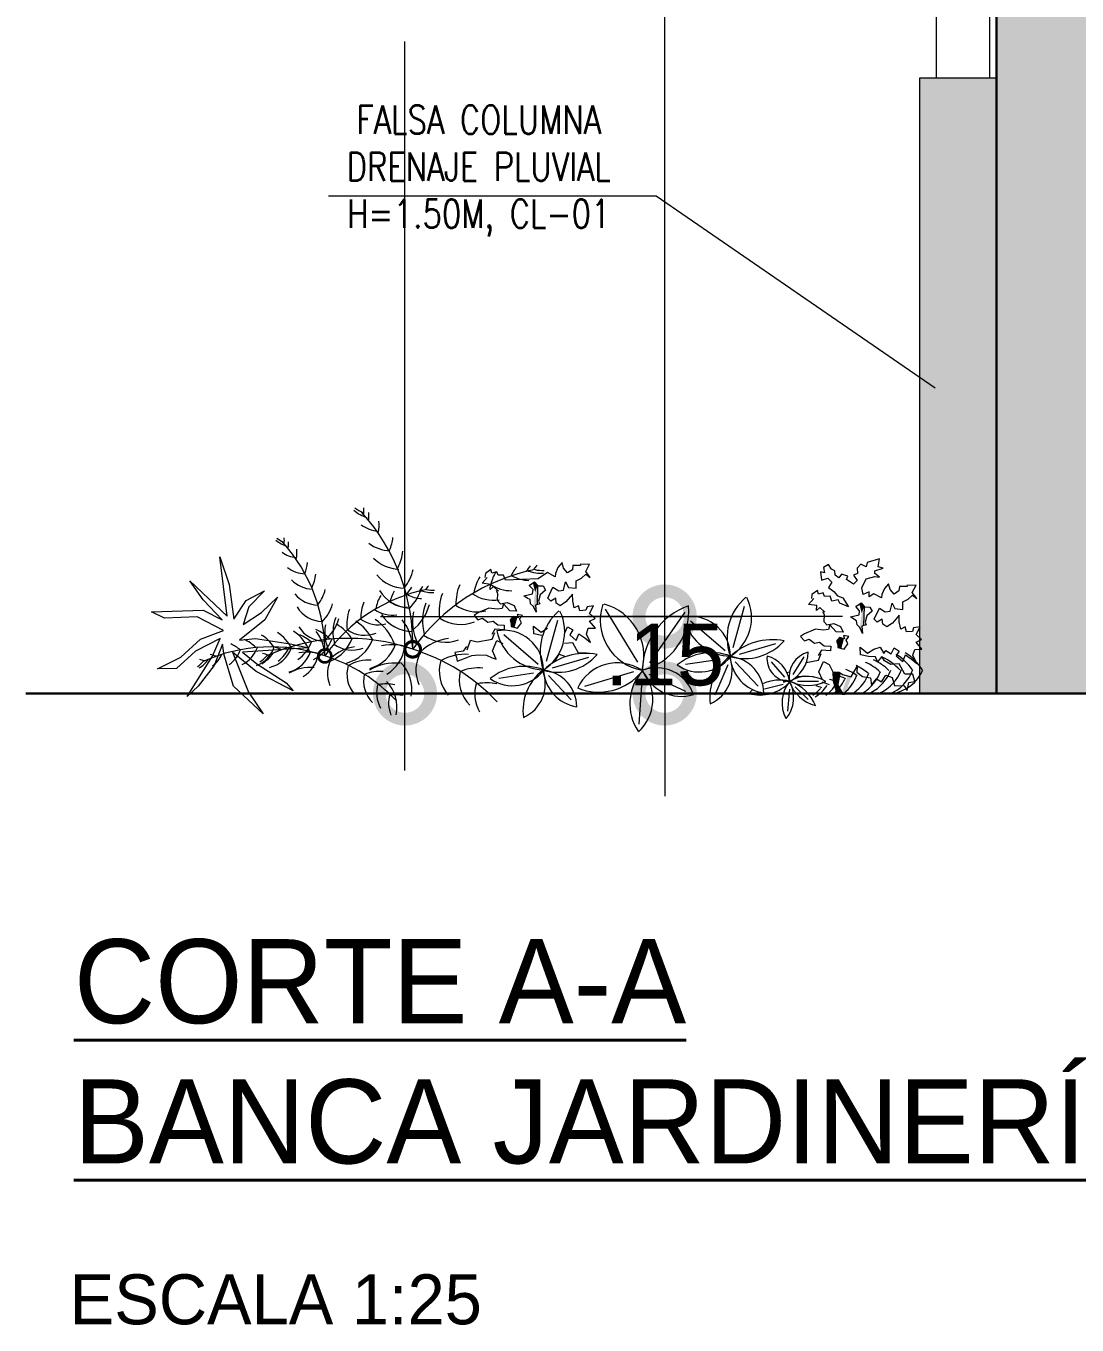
# Model space of a CAD drawing. Header units: millimetres. Extents: x 8.3 to 26.8, y 5.8 to 17.5.
# Drawn here: x 8.288 to 10.336, y 5.778 to 8.309 of the extents above; entities that cross this region are included whole.
import ezdxf

# ---------------------------------------------------------------- set-up
doc = ezdxf.new("R2010")
doc.units = ezdxf.units.MM
doc.layers.get('Defpoints').update_dxf_attribs({"color": 6, "lineweight": 5})
for name, color, linetype, lineweight in [('.', 7, 'Continuous', 0), ('0_TEXTOS 1', 7, 'Continuous', 40), ('0_TEXTOS 3', 144, 'Continuous', 20), ('Arborizacion', 76, 'Continuous', 0), ('LEST 01', 253, 'Continuous', 9), ('LROTULOS', 7, 'Continuous', 5)]:
    doc.layers.add(name, color=color, linetype=linetype, lineweight=lineweight)
doc.styles.add('Agency FB', font='', dxfattribs={"height": 0.13})
doc.styles.add('STYLE5', font='romans.shx', dxfattribs={"width": 0.8})
doc.styles.add('TJ Eléctricas', font='swisse.ttf')
doc.styles.get('Agency FB').set_extended_font_data('Agency FB')
doc.dimstyles.new('STYLE MIGUEL', dxfattribs={"dimtxt": 0.12, "dimasz": 0.2, "dimexe": 0.15, "dimexo": 0.15, "dimgap": 0.09, "dimtad": 1, "dimtih": 1, "dimtoh": 1, "dimzin": 4, "dimdsep": 46, "dimtxsty": 'TJ Eléctricas', "dimblk": 'DOTSMALL', "dimcen": 0.09, "dimdle": 0.15, "dimclrd": 7, "dimclre": 7, "dimclrt": 7, "dimadec": 0, "dimazin": 0, "dimtfac": 1, "dimtix": 1, "dimtofl": 0, "dimtmove": 2, "dimatfit": 1, "dimfxl": 1, "dimtolj": 1, "dimtzin": 0, "dimlwd": 9, "dimlwe": 15, "dimarcsym": 0})

# ---------------------------------------------------------------- blocks, each defined once
blk = doc.blocks.new('_DotSmall')
at = {"color": 0, "linetype": 'ByBlock', "const_width": 0.5}
blk.add_lwpolyline([(-0.0625, 0, 1), (0.0625, 0, 1)], format="xyb", close=True, dxfattribs=at)
blk = doc.blocks.new('*D64')
at = {"color": 7, "lineweight": 9, "transparency": 16777216}
for p, q in [((9.532216392287467, 7.158495540700023), (9.532216392287467, 7.358495540700023)), ((9.532216392287467, 7.008495540700025), (9.532216392287467, 6.808495540700024))]:
    blk.add_line(p, q, dxfattribs=at)
at = {"color": 7, "lineweight": 15, "transparency": 16777216}
for p, q in [((8.978823285356693, 7.158495540700023), (9.682216392287465, 7.158495540700023)), ((8.978823285356693, 7.008495540700025), (9.682216392287465, 7.008495540700025))]:
    blk.add_line(p, q, dxfattribs=at)
at = {"layer": 'Defpoints', "color": 0, "transparency": 16777216}
for p in [(8.828823285356695, 7.158495540700023), (9.532216392287467, 7.158495540700023), (8.828823285356695, 7.008495540700025)]:
    blk.add_point(p, dxfattribs=at)
at = {"color": 7, "lineweight": 9, "transparency": 16777216, "xscale": 0.2, "yscale": 0.2, "zscale": 0.2}
for p, rotation in [((9.532216392287467, 7.158495540700023), 270), ((9.532216392287467, 7.008495540700025), 90)]:
    blk.add_blockref('_DotSmall', p, dxfattribs=dict(at, rotation=rotation))
at = {"color": 7, "transparency": 16777216, "insert": (9.532216392287467, 7.083495540700019), "char_height": 0.12, "attachment_point": 5, "style": 'TJ Eléctricas'}
blk.add_mtext('\\A1;.15', dxfattribs=at)
blk = doc.blocks.new('*D65')
at = {"color": 7, "lineweight": 9, "transparency": 16777216}
for p, q in [((9.532216392287467, 10.00849554069997), (9.532216392287467, 8.660077690801415)), ((9.532216392287467, 7.008495540700022), (9.532216392287467, 8.356913390598574))]:
    blk.add_line(p, q, dxfattribs=at)
at = {"color": 7, "lineweight": 15, "transparency": 16777216}
for p, q in [((9.685025021356106, 9.858495540699966), (9.382216392287466, 9.858495540699966)), ((9.878696032857741, 7.158495540700022), (9.382216392287466, 7.158495540700022))]:
    blk.add_line(p, q, dxfattribs=at)
at = {"layer": 'Defpoints', "color": 0, "transparency": 16777216}
for p in [(9.532216392287467, 9.858495540699966), (9.835025021356106, 9.858495540699966), (10.02869603285774, 7.158495540700023)]:
    blk.add_point(p, dxfattribs=at)
at = {"color": 7, "lineweight": 9, "transparency": 16777216, "xscale": 0.2, "yscale": 0.2, "zscale": 0.2}
for p, rotation in [((9.532216392287467, 9.858495540699966), 90), ((9.532216392287467, 7.158495540700022), 270)]:
    blk.add_blockref('_DotSmall', p, dxfattribs=dict(at, rotation=rotation))
at = {"color": 7, "transparency": 16777216, "insert": (9.532216392287467, 8.508495540699991), "char_height": 0.12, "attachment_point": 5, "style": 'TJ Eléctricas'}
blk.add_mtext('\\A1;2.70', dxfattribs=at)
blk = doc.blocks.new('47')
at = {"color": 99, "lineweight": 0, "true_color": 0x256f25}
for p, q in [((1710.058992043365, 123.235860100515), (1710.058497658444, 123.2317953277133)), ((1710.064902356148, 123.2403271585278), (1710.058992043365, 123.235860100515)), ((1710.066026929928, 123.2361690009169), (1710.064902356148, 123.2403271585278)), ((1710.071117866126, 123.2376945643984), (1710.066026929928, 123.2361690009169)), ((1710.072527627559, 123.2339747680785), (1710.071117866126, 123.2376945643984)), ((1710.07844672232, 123.2340881168854), (1710.072527627559, 123.2339747680785)), ((1710.125450811743, 123.23683445926), (1710.115364163184, 123.2303525781028)), ((1710.134037408571, 123.2358843614107), (1710.133633960111, 123.2322690995456)), ((1710.161944267535, 123.2308309619591), (1710.166738791272, 123.235102511163)), ((1710.171347795357, 123.2316529536627), (1710.166457317236, 123.2381075081391)), ((1710.166738791272, 123.235102511163), (1710.171347795357, 123.2316529536627)), ((1710.115364163184, 123.2303525781028), (1710.080410692637, 123.2287120330606)), ((1710.125695095275, 123.2095316631936), (1710.131372511211, 123.2212241930246)), ((1710.131372511211, 123.2212241930246), (1710.137524515987, 123.2174907054876)), ((1710.142822196212, 123.2180947255989), (1710.144884382659, 123.2268121084425)), ((1710.144884382659, 123.2268121084425), (1710.147991578797, 123.2209802365278)), ((1710.147991578797, 123.2209802365278), (1710.156319161612, 123.2200450343162)), ((1710.156319161612, 123.2200450343162), (1710.156336523659, 123.2282306386837)), ((1710.156336523659, 123.2282306386837), (1710.161944267535, 123.2308309619591)), ((1710.128955432675, 123.2063548377812), (1710.125695095275, 123.2095316631936)), ((1710.134333999358, 123.2094881247464), (1710.128955432675, 123.2063548377812)), ((1710.134938062255, 123.2041904417626), (1710.134333999358, 123.2094881247464)), ((1710.137524515987, 123.2174907054876), (1710.142822196212, 123.2180947255989)), ((1710.152326620035, 123.213907970723), (1710.145274328638, 123.2054134687122)), ((1710.152620579255, 123.2066140301198), (1710.152326620035, 123.213907970723)), ((1710.154194781919, 123.1989863350833), (1710.152620579255, 123.2066140301198)), ((1710.139119900239, 123.2012203631354), (1710.134938062255, 123.2041904417626)), ((1710.145274328638, 123.2054134687122), (1710.139119900239, 123.2012203631354)), ((1710.15887349044, 123.2012503886916), (1710.154194781919, 123.1989863350833)), ((1710.160189867065, 123.1959116336706), (1710.15887349044, 123.2012503886916)), ((1710.166588397911, 123.1964521513372), (1710.160189867065, 123.1959116336706)), ((1710.167913429768, 123.2002741116841), (1710.166588397911, 123.1964521513372)), ((1710.174791396702, 123.2012417982103), (1710.167913429768, 123.2002741116841)), ((1710.170679382247, 123.19303251347), (1710.174791396702, 123.2012417982103)), ((1710.176543713753, 123.187691305208), (1710.170679382247, 123.19303251347)), ((1710.111012833927, 123.1712647526955), (1710.11057689626, 123.1794765334627)), ((1710.11057689626, 123.1794765334627), (1710.118590701809, 123.1731016698198)), ((1710.144013087848, 123.1722849571781), (1710.147113922874, 123.1787333447971)), ((1710.147113922874, 123.1787333447971), (1710.152640767123, 123.1754257657444)), ((1710.170661974655, 123.184846869075), (1710.176543713753, 123.187691305208)), ((1710.176863836203, 123.1774720288453), (1710.170661974655, 123.184846869075)), ((1710.119558355958, 123.1696022983332), (1710.111012833927, 123.1712647526955)), ((1710.118590701809, 123.1731016698198), (1710.125468681911, 123.1774479918203)), ((1710.152640767123, 123.1754257657444), (1710.149348126494, 123.1701579327494)), ((1710.149348126494, 123.1701579327494), (1710.156275982576, 123.1641056711357)), ((1710.156275982576, 123.1641056711357), (1710.159231133189, 123.1714070905539)), ((1710.159231133189, 123.1714070905539), (1710.165342023142, 123.1669612920485)), ((1710.165342023142, 123.1669612920485), (1710.171426819508, 123.1620621455251)), ((1710.167131549904, 123.1709513672152), (1710.169116595885, 123.1772042460253)), ((1710.171426819508, 123.1620621455251), (1710.167131549904, 123.1709513672152)), ((1710.169116595885, 123.1772042460253), (1710.176863836203, 123.1774720288453)), ((1710.035283925692, 123.152632655821), (1710.026102037533, 123.1511481347596)), ((1710.026102037533, 123.1511481347596), (1710.028080903487, 123.1460310649473)), ((1710.038572070094, 123.1577181392724), (1710.035283925692, 123.152632655821)), ((1710.066498320923, 123.1531061033767), (1710.07122057065, 123.1640091038533)), ((1710.070523344055, 123.1440375744352), (1710.066498320923, 123.1531061033767)), ((1710.07122057065, 123.1640091038533), (1710.077604195448, 123.160912014819)), ((1710.152492681052, 123.1615950162945), (1710.143618410955, 123.1609373934187)), ((1710.158675887802, 123.1505177637577), (1710.152492681052, 123.1615950162945)), ((1710.167120503423, 123.1504854632866), (1710.158675887802, 123.1505177637577)), ((1710.028080903487, 123.1460310649473), (1710.028569118793, 123.142104481815)), ((1710.028569118793, 123.142104481815), (1710.035525574898, 123.1444321130299)), ((1710.035525574898, 123.1444321130299), (1710.044567967468, 123.1480037909031)), ((1710.044567967468, 123.1480037909031), (1710.051434739211, 123.1487771862098)), ((1710.051434739211, 123.1487771862098), (1710.060306523692, 123.1482654496517)), ((1710.060306523692, 123.1482654496517), (1710.066248081235, 123.145388739906)), ((1710.066248081235, 123.145388739906), (1710.070523344055, 123.1440375744352)), ((1710.133648370151, 123.142410424691), (1710.138146481428, 123.1494279596172)), ((1710.138146481428, 123.1494279596172), (1710.144830232304, 123.1470282431278)), ((1710.379740257108, 123.124909306691), (1710.365451679215, 123.14122460343)), ((1710.388669710838, 123.1276783584531), (1710.400651866173, 123.1466732658478)), ((1710.358050685983, 123.1123655714773), (1710.377961583782, 123.1174765779192)), ((1710.391036803199, 123.1143243668553), (1710.404793068456, 123.1010121208584)), ((1710.393477752243, 123.1206223455557), (1710.415861556089, 123.1207018035985))]:
    blk.add_line(p, q, dxfattribs=at)
at = {"color": 3, "lineweight": 0, "true_color": 0x1fff1f}
for p, q in [((1710.080410692637, 123.2287120330606), (1710.07844672232, 123.2340881168854)), ((1710.133633960111, 123.2322690995456), (1710.125450811743, 123.23683445926)), ((1710.136681237918, 123.2422941170645), (1710.134037408571, 123.2358843614107)), ((1710.141078472402, 123.247563167649), (1710.136681237918, 123.2422941170645)), ((1710.142807033918, 123.2414859252599), (1710.141078472402, 123.247563167649)), ((1710.14706739069, 123.2364971530883), (1710.142807033918, 123.2414859252599)), ((1710.15226290413, 123.2398359237045), (1710.14706739069, 123.2364971530883)), ((1710.15272989782, 123.2445520334325), (1710.15226290413, 123.2398359237045)), ((1710.16091924818, 123.2445994342053), (1710.15272989782, 123.2445520334325)), ((1710.170554436053, 123.2460577788669), (1710.16052945091, 123.2457264612265)), ((1710.16052945091, 123.2457264612265), (1710.16091924818, 123.2445994342053)), ((1710.166457317236, 123.2381075081391), (1710.170554436053, 123.2460577788669)), ((1710.324612961747, 123.1567664347855), (1710.336721876756, 123.2007728606291)), ((1710.315800369885, 123.1531788531965), (1710.278818016571, 123.1847701038865)), ((1710.331298035161, 123.1495118901239), (1710.370131082982, 123.1607838827241)), ((1710.310707417503, 123.1438365676012), (1710.273563455767, 123.1382652723242)), ((1710.318796264587, 123.1381811756815), (1710.304656796183, 123.1056301511674)), ((1710.326685370111, 123.1412674816785), (1710.351209668736, 123.1152323108217)), ((1710.38478986249, 123.1120308100817), (1710.382708955384, 123.0884643524858))]:
    blk.add_line(p, q, dxfattribs=at)
at = {"color": 97, "lineweight": 0, "true_color": 0x339933}
for p, q in [((1710.187129300251, 123.1975495684551), (1710.221803460124, 123.1409057674894)), ((1710.272708334628, 123.1944897072252), (1710.234757962988, 123.1401638194029)), ((1710.124350668711, 123.1420753386423), (1710.13645958372, 123.1860817644859)), ((1710.115538076849, 123.1384877570533), (1710.078555723535, 123.1700790077433)), ((1710.131035742125, 123.1348207939807), (1710.169868789947, 123.1460927865809)), ((1710.110445124468, 123.129145471458), (1710.073301162731, 123.123574176181)), ((1710.126423077076, 123.1265763855353), (1710.150947375701, 123.1005412146785)), ((1710.165640074277, 123.1150840953214), (1710.217866057326, 123.1307555687626)), ((1710.273914456362, 123.1096331127006), (1710.23428720894, 123.127589881282)), ((1710.223802736647, 123.0744191343748), (1710.226978261529, 123.1212306034765))]:
    blk.add_line(p, q, dxfattribs=at)
at = {"color": 3, "lineweight": 0, "true_color": 0x1fff1f}
blk.add_lwpolyline([(1709.822361899206, 123.2174813306466), (1709.805560103958, 123.2000408975517), (1709.799475032775, 123.1812183061012), (1709.818960922507, 123.1939822571626), (1709.836056880261, 123.2107333574647), (1709.822464245023, 123.1863267276807), (1709.795307640332, 123.1646291270444), (1709.812706967264, 123.1663869226843), (1709.84988981995, 123.1604922329368), (1709.869836496607, 123.1561893587911), (1709.798805229691, 123.1515504657763), (1709.81395484292, 123.1389524947531), (1709.845536343976, 123.1188609154933), (1709.852869290814, 123.1102490790126), (1709.813307972464, 123.1309771815734), (1709.787951760866, 123.1515484363799), (1709.804984653893, 123.1086450870325), (1709.820921355853, 123.0856795132852), (1709.789030752461, 123.1153412654208), (1709.779010237623, 123.1483566875909), (1709.777267176101, 123.1603191500113), (1709.768145302484, 123.1375083946218), (1709.751043611573, 123.1153341625334), (1709.739380121389, 123.1040072087159), (1709.766559658708, 123.1473973364974), (1709.774719826376, 123.1663798197968), (1709.748210092141, 123.1526575323402), (1709.727919914207, 123.133991788644), (1709.707489517998, 123.1336689608516), (1709.732402142142, 123.1464339266111), (1709.753490875122, 123.1655783311559), (1709.778240348363, 123.1749936856739), (1709.750004752077, 123.1895032559966), (1709.715048680466, 123.1880611852618), (1709.701169875521, 123.1949172554991), (1709.756556343341, 123.1966821540264), (1709.776975273236, 123.1861587182462), (1709.756567809655, 123.207528417599), (1709.742065066882, 123.2281017018019), (1709.782087172157, 123.190306774034), (1709.774333570493, 123.2539473582261), (1709.784517236234, 123.2242815472975), (1709.789425852152, 123.1871180693397), (1709.802534767837, 123.2068989971854)], close=True, dxfattribs=at)
for points in [[(1710.420128649693, 123.1221493743499), (1710.41640193249, 123.130545808779), (1710.421124182217, 123.1414488092555), (1710.427507807016, 123.1383517202213), (1710.431402041374, 123.1303952370914), (1710.438018554223, 123.1302084998486), (1710.441503019662, 123.1275385472984), (1710.450917815078, 123.1251761892298), (1710.457216645548, 123.1363780477563), (1710.457109615067, 123.1300168857409), (1710.462961491006, 123.125585982873), (1710.471521954221, 123.1241825825504), (1710.472879435258, 123.1161775458097), (1710.47807491908, 123.1228949546588), (1710.483551981718, 123.1198501300932), (1710.488050092996, 123.1268676650194), (1710.494733843871, 123.1244679485301), (1710.497421349964, 123.1158664028686), (1710.507862265991, 123.1155239959612), (1710.511017983364, 123.1105339661729), (1710.512874728946, 123.1190682930144), (1710.519055323334, 123.1203361056176), (1710.517024114991, 123.1279251686889), (1710.508579499369, 123.1279574691599), (1710.50239629262, 123.1390347216968), (1710.493522022522, 123.1383770988209), (1710.486661407226, 123.1422164239741), (1710.483760957874, 123.1471267953046), (1710.479135806572, 123.1412861117964), (1710.476909124554, 123.1466124112518), (1710.469461967527, 123.1470420037354), (1710.460916445495, 123.1487044580977), (1710.460480507828, 123.156916238865), (1710.468494313376, 123.1505413752221), (1710.475372293479, 123.1548876972225), (1710.481864251921, 123.1570471708315), (1710.485757228662, 123.1501953271012), (1710.488012510704, 123.1532489204743), (1710.493916699416, 123.1497246625804), (1710.497017534442, 123.1561730501994), (1710.502544378691, 123.1528654711466), (1710.499251738062, 123.1475976381516), (1710.506179594143, 123.141545376538), (1710.509134744757, 123.1488467959562), (1710.51524563471, 123.1444009974507), (1710.521330431076, 123.1395018509273), (1710.517035161472, 123.1483910726175), (1710.519020207453, 123.1546439514276), (1710.526767447771, 123.1549117342475), (1710.520565586223, 123.1622865744773), (1710.52644732532, 123.1651310106103), (1710.520582993815, 123.1704722188722), (1710.52469500827, 123.1786815036125), (1710.517817041336, 123.1777138170863), (1710.516492009479, 123.1738918567394), (1710.510093478633, 123.1733513390729), (1710.508777102008, 123.1786900940939), (1710.504098393487, 123.1764260404855), (1710.502524190823, 123.1840537355221), (1710.502230231603, 123.1913476761252), (1710.495177940206, 123.1828531741145), (1710.489023511807, 123.1786600685376), (1710.484841673823, 123.1816301471649), (1710.484237610926, 123.1869278301487), (1710.478859044243, 123.1837945431835), (1710.475598706844, 123.1869713685958), (1710.48127612278, 123.1986638984268), (1710.487428127555, 123.1949304108898), (1710.49272580778, 123.1955344310012), (1710.494787994227, 123.2042518138448), (1710.497895190364, 123.1984199419301), (1710.50622277318, 123.1974847397184), (1710.506240135227, 123.205670344086), (1710.511847879103, 123.2082706673613), (1710.516642402841, 123.2125422165652), (1710.521251406925, 123.2090926590649), (1710.516360928804, 123.2155472135413), (1710.520458047621, 123.2234974842691), (1710.510433062478, 123.2231661666287), (1710.510822859748, 123.2220391396075), (1710.502633509388, 123.2219917388347), (1710.502166515698, 123.2172756291068), (1710.496971002258, 123.2139368584906), (1710.492710645486, 123.2189256306621), (1710.49098208397, 123.2250028730512), (1710.486584849486, 123.2197338224668), (1710.483941020139, 123.213324066813), (1710.483537571679, 123.2097088049479), (1710.475354423311, 123.2142741646622), (1710.470158867086, 123.2109353968047), (1710.470263454737, 123.2161271966277), (1710.463928415925, 123.2133089368943), (1710.462328122433, 123.220483326699), (1710.466983120964, 123.2302206709477), (1710.476221022342, 123.232676559776), (1710.481181204901, 123.2319356164082), (1710.476145031956, 123.2358646099955), (1710.476118868726, 123.2387899457551), (1710.485108951282, 123.2414550214404), (1710.480006787517, 123.2431137621863), (1710.481139984154, 123.2514949153902), (1710.467991698443, 123.2477052258974), (1710.467017877435, 123.2432132842359), (1710.461255669929, 123.2458197447517), (1710.457367748379, 123.2414958855345), (1710.457766327626, 123.2360151493073), (1710.453567055192, 123.2341782645587), (1710.457321799477, 123.2283090238128), (1710.453456265549, 123.2243737042486), (1710.446015350541, 123.2294160116747), (1710.447336636406, 123.2331732092013), (1710.440630455123, 123.2351843887963), (1710.437880755784, 123.2314446180684), (1710.433752445403, 123.2342167050288), (1710.43330159893, 123.2387908363093), (1710.43002383749, 123.240539291034), (1710.426673871683, 123.2455405132538), (1710.421219304204, 123.2422166838198), (1710.422524442853, 123.236683640338), (1710.418043696381, 123.2378517525654), (1710.419086152946, 123.2288902864812), (1710.426016429892, 123.2307645751954), (1710.430329051133, 123.2266823651845), (1710.426617996763, 123.2209189400894), (1710.432275627027, 123.216499272439), (1710.436303060615, 123.211978701137), (1710.442167402531, 123.2100160855634), (1710.448158806436, 123.2001194304365), (1710.438837393071, 123.2041007044202), (1710.436959393499, 123.2075876658859), (1710.430314304205, 123.2061517384629), (1710.428350333888, 123.2115278222877), (1710.422431239128, 123.2114144734808), (1710.421021477695, 123.2151342698006), (1710.415930541496, 123.2136087063191), (1710.414805967715, 123.2177668639301), (1710.408895654932, 123.2132998059173), (1710.408401270012, 123.2092350331155)], [(1710.420330847952, 123.1953456848726), (1710.421965632557, 123.1920793425654), (1710.421536040074, 123.1846321855386), (1710.424953297103, 123.1807965740019), (1710.432321978127, 123.1823856723039), (1710.439665732716, 123.1790382815894), (1710.442304685198, 123.1729734892486), (1710.434987053812, 123.1733955897481), (1710.428137644116, 123.180807798809), (1710.426749109814, 123.1758849878406), (1710.421440234399, 123.1750866765097), (1710.412670541542, 123.1762422607686), (1710.400753938013, 123.1712770202605), (1710.396761406846, 123.1685185493557), (1710.400773944796, 123.1637389640412), (1710.405879822177, 123.1655235815625), (1710.411537409656, 123.1611039166708), (1710.417066709904, 123.1623443352848), (1710.42210288009, 123.1584152989115), (1710.429096737402, 123.1580118828276), (1710.428809093749, 123.1530255238697), (1710.419110368297, 123.1538448812475), (1710.41558236717, 123.1478759725014)]]:
    blk.add_lwpolyline(points, dxfattribs=at)
at = {"color": 99, "lineweight": 0, "true_color": 0x256f25}
for points in [[(1710.072871217853, 123.2168808323862), (1710.067560886212, 123.2219192146731), (1710.063978424259, 123.2187959207566), (1710.064323022238, 123.2241405352421), (1710.055387109386, 123.2253875228192), (1710.060868532143, 123.2317426556361)], [(1710.114933686796, 123.2230815509292), (1710.114292862998, 123.2025967903539)], [(1710.070427236384, 123.2179059794704), (1710.072062020989, 123.2146396371631), (1710.071632428506, 123.2071924801363), (1710.075049685535, 123.2033568685997), (1710.082418366559, 123.2049459669017), (1710.089762121148, 123.2015985761872), (1710.09240107363, 123.1955337838463), (1710.085083442244, 123.1959558843459), (1710.078234032548, 123.2033680934068), (1710.076845498246, 123.1984452824383), (1710.071536622831, 123.1976469711074), (1710.062766929974, 123.1988025553663), (1710.050850326445, 123.1938373148583), (1710.046857795278, 123.1910788439534), (1710.050870333229, 123.1862992586389), (1710.055976210609, 123.1880838761602), (1710.061633798088, 123.1836642112685), (1710.067163098337, 123.1849046298826), (1710.072199268522, 123.1809755935093), (1710.079193125834, 123.1805721774253), (1710.078905482181, 123.1755858184674), (1710.069206756729, 123.1764051758452), (1710.065678755601, 123.1704362670992)], [(1710.422774829421, 123.1943205377885), (1710.41746449778, 123.1993589200753), (1710.413882035826, 123.1962356261589), (1710.414226633805, 123.2015802406444), (1710.405290720954, 123.2028272282215), (1710.410772143711, 123.2091823610383)], [(1710.464837298364, 123.2005212563315), (1710.464196474566, 123.1800364957561)], [(1710.092389666548, 123.1888032398252), (1710.08953426888, 123.1782838389561)], [(1710.039511366267, 123.1539588602487), (1710.043006471543, 123.1644672191013), (1710.050215721201, 123.1626606784734), (1710.066187331304, 123.1656560108594), (1710.068905921215, 123.1728601173465)], [(1710.442293278116, 123.1662429452274), (1710.439437880448, 123.1557235443584)], [(1710.402822920334, 123.1406074175022), (1710.416090942872, 123.1430957162616), (1710.418809532782, 123.1502998227487)], [(1710.384956240355, 123.1300349653063), (1710.38215318911, 123.1295817700008)], [(1710.390848897139, 123.1240125638756), (1710.394471579035, 123.1254434963054), (1710.401338350779, 123.126216891612), (1710.41021013526, 123.1257051550539), (1710.411736642541, 123.1249660696642)], [(1710.378259991536, 123.121255187817), (1710.378472730361, 123.1195441872173), (1710.381484033966, 123.1205517698374)], [(1710.384680842249, 123.1216214223493), (1710.38470661981, 123.1216300475248)]]:
    blk.add_lwpolyline(points, dxfattribs=at)
for points in [[(1710.113253028836, 123.1943309475239), (1710.110431023112, 123.2006012235157), (1710.107403606138, 123.2033098052726), (1710.106758468445, 123.2078951317432), (1710.103869286686, 123.2096211533016), (1710.100179337596, 123.2121080526085), (1710.109596546226, 123.2142936949654), (1710.110105872328, 123.218617521807), (1710.106002437944, 123.2229475506402), (1710.111688625447, 123.2269077785769), (1710.115338757358, 123.2226038833574), (1710.120987605646, 123.2225379249129), (1710.123457142905, 123.2180422696351), (1710.117718688175, 123.2131754367518), (1710.115951581411, 123.2061953057911), (1710.117154598818, 123.2033970528414), (1710.112531903516, 123.202104367)], [(1710.463156640405, 123.1717706529261), (1710.460334634679, 123.178040928918), (1710.457307217706, 123.1807495106748), (1710.456662080012, 123.1853348371454), (1710.453772898253, 123.1870608587039), (1710.450082949164, 123.1895477580108), (1710.459500157793, 123.1917334003677), (1710.460009483895, 123.1960572272092), (1710.455906049513, 123.2003872560425), (1710.461592237015, 123.2043474839792), (1710.465242368925, 123.2000435887596), (1710.470891217214, 123.1999776303152), (1710.473360754473, 123.1954819750374), (1710.467622299743, 123.190615142154), (1710.465855192978, 123.1836350111933), (1710.467058210386, 123.1808367582436), (1710.462435515084, 123.1795440724023)], [(1710.092839467297, 123.1918700007459), (1710.094001367123, 123.1883593940417), (1710.088628956887, 123.1898388275363), (1710.085425997861, 123.1861251876635), (1710.086565510065, 123.1822260413063), (1710.08664150045, 123.1790379910868), (1710.093362620156, 123.1772858227457), (1710.097587996588, 123.1829546482007), (1710.09555682062, 123.187165115825), (1710.09869131362, 123.190817736111)], [(1710.442743078865, 123.1693097061481), (1710.44390497869, 123.165799099444), (1710.438532568455, 123.1672785329386), (1710.435329609429, 123.1635648930657), (1710.436469121632, 123.1596657467085), (1710.436545112019, 123.156477696489), (1710.443266231726, 123.1547255281479), (1710.447491608156, 123.1603943536029), (1710.445460432188, 123.1646048212272), (1710.448594925188, 123.1682574415132)]]:
    blk.add_lwpolyline(points, close=True, dxfattribs=at)
for points, const_width in [([(1709.972691004177, 123.1552230008853, 1), (1709.989356737682, 123.15414846537, 1)], 0.0033400676631297), ([(1709.879905266969, 123.1479968142029, 1), (1709.893793378222, 123.1471013679401, 1)], 0.0027833897192748)]:
    blk.add_lwpolyline(points, format="xyb", close=True, dxfattribs=dict(at, const_width=const_width))
for centre, radius, start, end in [((1709.944115862073, 123.3340867061607), 0.04007353468139, 229.3542990159657, 252.916974754845), ((1709.943847149412, 123.3378936273383), 0.04007353468139, 231.8947925220335, 245.9257661431351), ((1709.875930792948, 123.3031055051533), 0.0528516111513528, 356.6145010463355, 3.635434496629769), ((1709.770845352031, 123.1600257832203), 0.210246345845497, 358.5445871243189, 42.24356335578471), ((1709.881236377704, 123.2980700671332), 0.0528516111513528, 355.4674769561048, 3.635434496629769), ((1709.892152857926, 123.2887347140503), 0.0528516111513528, 350.7271450170704, 3.635434496629769), ((1709.948873924968, 123.3209023454223), 0.04007353468139, 235.0048782555433, 262.5030043727847), ((1709.711700556846, 123.1519991328154), 0.1752052882045808, 358.5445871243189, 42.24356335578471), ((1709.907375637787, 123.2805681487677), 0.0528516111513528, 337.9750971249497, 353.5383244455146), ((1709.967641342529, 123.2805927677542), 0.04007353468139, 224.5728538223305, 267.7149896397959), ((1709.918055355061, 123.2659111832641), 0.0528516111513528, 333.4241829395012, 353.4661974493629), ((1709.833533085754, 123.2402912852959), 0.044043009292794, 333.4241829395012, 353.4661974493629), ((1709.973177485392, 123.2602024625904), 0.04007353468139, 220.1130653271528, 268.7667630968408), ((1709.930409600689, 123.2530377937188), 0.0528516111513528, 322.1906172717198, 345.9832270332255), ((1710.115975892941, 123.2114725776214), 0.0528516111513528, 149.941293928465, 165.5045212490299), ((1709.874854741978, 123.2525259390376), 0.0333946122344917, 224.5728538223305, 267.7149896397959), ((1710.01355409783, 123.1927913051067), 0.044043009292794, 139.8441838773466, 152.7524733569148), ((1709.940191300014, 123.2359204645988), 0.0528516111513528, 314.9603357071744, 344.4417665400897), ((1710.025494536964, 123.193629487992), 0.044043009292794, 139.8441838773466, 148.0121414178768), ((1710.031544904289, 123.1943705763367), 0.044043009292794, 139.8441838773466, 146.865117327647), ((1710.080229954192, 123.2036049033808), 0.0528516111513528, 157.4963913407528, 181.2890011022559), ((1709.880310667982, 123.2354796989571), 0.0333946122344917, 220.1130653271528, 268.7667630968408), ((1709.844670764062, 123.2295091415641), 0.044043009292794, 322.1906172717198, 345.9832270332255), ((1710.030255048766, 123.0468927911367), 0.1752052882045808, 101.2360550182, 144.935031249668), ((1709.979375670073, 123.2389063768286), 0.04007353468139, 211.9114432660882, 267.2752606971869), ((1709.999309340939, 123.194871461483), 0.044043009292794, 149.941293928465, 165.5045212490299), ((1709.991520450508, 123.2424634414794), 0.0333946122344917, 240.9766140011832, 268.4747401184444), ((1710.00124538575, 123.2489334279731), 0.0333946122344917, 250.5626436191314, 274.1253193580353), ((1710.003313287055, 123.2513496785955), 0.0333946122344917, 257.5538522308568, 271.5848258519633), ((1710.06218226681, 123.195669818122), 0.0528516111513528, 159.037851833884, 188.5192826668057), ((1709.885475821883, 123.2177329608223), 0.0333946122344917, 211.9114432660882, 267.2752606971869), ((1709.852822180167, 123.2152447006308), 0.044043009292794, 314.9603357071744, 344.4417665400897), ((1709.954481319164, 123.1817024952335), 0.044043009292794, 159.037851833884, 188.5192826668057), ((1709.969521058648, 123.1883150662825), 0.044043009292794, 157.4963913407528, 181.2890011022559), ((1709.958961345686, 123.2247751533762), 0.0333946122344917, 235.7646287341783, 278.906764551646), ((1709.981087643647, 123.213929417093), 0.04007353468139, 212.9477919586759, 269.3544731906383), ((1709.975149300657, 123.2332513009682), 0.0333946122344917, 235.564816421607, 270.4374076010398), ((1709.948128669112, 123.2167355798224), 0.0528516111513528, 307.8491400793549, 344.5483800129752), ((1710.033701222565, 123.1849387012753), 0.0528516111513528, 169.2824434526238, 206.0213009974901), ((1710.044386346227, 123.1849755746843), 0.0528516111513528, 158.931238361003, 195.6304782946189), ((1710.050123505066, 123.2348142956057), 0.04007353468139, 234.7128552771377, 283.3665530468195), ((1709.886902466528, 123.1969188277093), 0.0333946122344917, 212.9477919586759, 269.3544731906383), ((1709.859436654415, 123.1992572966504), 0.044043009292794, 307.8491400793549, 344.5483800129752), ((1709.939651385345, 123.172790625702), 0.044043009292794, 158.931238361003, 195.6304782946189), ((1709.871911549416, 123.1365354309712), 0.0528516111513528, 34.4036034392975, 58.19621320080482), ((1709.89119875575, 123.1406205588407), 0.0528516111513528, 27.17332187474211, 56.65475270764591), ((1709.944432351043, 123.2143228931365), 0.0333946122344917, 234.7128552771377, 283.3665530468195), ((1709.911891280731, 123.1423179220909), 0.0528516111513528, 20.06212624692021, 56.76136618053185), ((1709.928177806464, 123.1539200492508), 0.0528516111513528, 0.8300974824288635, 37.83505173641604), ((1709.911733854462, 122.9561853060265), 0.210246345845497, 70.75757329189494, 114.456549523338), ((1709.838289881808, 123.1220697508178), 0.0528516111513528, 50.18808329251128, 65.75131061309345), ((1709.856676376733, 123.1794621943842), 0.04007353468139, 296.7858399899016, 339.9279758073717), ((1709.855508659287, 123.1277615608072), 0.0528516111513528, 45.63716910707103, 65.67918361693368), ((1709.842810935542, 123.1469110211741), 0.044043009292794, 0.8300974824288635, 37.83505173641604), ((1709.878154073206, 123.1794476126773), 0.04007353468139, 292.3260514947313, 340.9797492644116), ((1709.900325595746, 123.1788439982524), 0.04007353468139, 284.1244294336598, 339.4882468647446), ((1709.929720161522, 123.2031346399777), 0.0333946122344917, 236.2043576768041, 291.5681751079027), ((1710.026022184077, 123.113877679131), 0.0528516111513528, 97.20914873851964, 133.9480062833723), ((1710.016229052173, 123.202334587997), 0.04007353468139, 234.1251451833359, 290.5318264153193), ((1710.366373606165, 123.1002337429693), 0.0647382773350502, 78.69920173238883, 134.0895460399156), ((1709.829107642207, 122.9821320684872), 0.1752052882045808, 70.75757329189494, 114.456549523338), ((1709.839855760176, 123.1626811369011), 0.0333946122344917, 285.1607781262424, 341.5674593582054), ((1709.83496539633, 123.1763893978783), 0.04007353468139, 305.2551969405083, 340.1277881199435), ((1709.868206828633, 123.1076461577659), 0.044043009292794, 64.95820303544241, 101.9631572894344), ((1709.924347916886, 123.1135423794076), 0.044043009292794, 97.20914873851964, 133.9480062833723), ((1709.924631596025, 123.1728441881232), 0.04007353468139, 285.1607781262424, 341.5674593582054), ((1709.958652878174, 123.1068022131609), 0.0528516111513528, 64.95820303544241, 101.9631572894344), ((1709.932737274246, 123.1625280012604), 0.04007353468139, 300.9040083139252, 352.737349303476), ((1710.024550730345, 123.1323584158202), 0.04007353468139, 150.8819605239606, 202.7153015135052), ((1710.336786443, 123.2012794865896), 0.0565506761486131, 254.4822607656522, 318.3767726526018), ((1710.412164369826, 123.1250207360325), 0.0276663117258657, 105.3651649340927, 190.6537103720067), ((1710.368866691595, 123.1524911903754), 0.0359756796729939, 296.4787193539713, 358.7369005041241), ((1710.478895047438, 123.1021408216685), 0.0572559120806322, 32.03316170832929, 58.6502301254471), ((1709.846610492027, 123.1540843145154), 0.0333946122344917, 300.9040083139252, 352.737349303476), ((1709.923121705442, 123.1289429933153), 0.0333946122344917, 150.8819605239606, 202.7153015135052), ((1709.943978712862, 123.1282908099651), 0.0333946122344917, 163.7289238997706, 220.4385687665672), ((1709.933993722919, 123.0990880162131), 0.044043009292794, 86.57119791797732, 119.4453320706931), ((1709.96198535055, 123.0870853446733), 0.0528516111513528, 84.19023179993997, 120.8894717335488), ((1709.940078043024, 123.111869178691), 0.04007353468139, 349.2888836792464, 45.69556491121807), ((1710.049579139249, 123.1315757957999), 0.04007353468139, 163.7289238997706, 220.4385687665672), ((1710.037597151317, 123.0965324432975), 0.0528516111513528, 86.57119791797732, 119.4453320706931), ((1710.385052987559, 123.1446499327033), 0.0243610115400898, 173.3730351324963, 269.6566477663557), ((1710.352386516522, 123.1157484663822), 0.032824001674394, 8.628092033744913, 75.04923968736928), ((1710.432622978592, 123.0849620344962), 0.0572559120806322, 50.18808329251128, 65.75131061309345), ((1710.443011167224, 123.0884383099461), 0.0572559120806322, 47.91192162216041, 65.89243153940241), ((1710.451276654195, 123.0911281619847), 0.0572559120806322, 45.63716910707103, 65.67918361693368), ((1710.460932336642, 123.0939320487637), 0.0572559120806322, 42.79867796147335, 65.41986764825367), ((1710.469046451834, 123.1006331879957), 0.0572559120806322, 34.4036034392975, 58.19621320080482), ((1709.870983888946, 123.0912154340262), 0.044043009292794, 84.19023179993997, 120.8894717335488), ((1709.961787075804, 123.1208665165576), 0.0333946122344917, 167.6443925422965, 224.2375968742917), ((1709.945671142765, 123.086866028291), 0.044043009292794, 84.96907970198433, 111.5861481191287), ((1710.070949174778, 123.122666643711), 0.04007353468139, 167.6443925422965, 224.2375968742917), ((1710.051610055131, 123.0818660577911), 0.0528516111513528, 84.96907970198433, 111.5861481191287), ((1710.404363911614, 123.0890900597833), 0.0366257456756104, 57.94614996724899, 121.3841061809275), ((1710.413620228184, 123.0669585769415), 0.0572559120806322, 67.32828540872613, 75.84842066418727), ((1710.404749578983, 123.1411175747082), 0.0434129959048392, 307.2178644230991, 334.7159905403622), ((1710.419161002371, 123.0719616095497), 0.0572559120806322, 62.94013118463445, 75.84842066418727), ((1710.416007508786, 123.1414287356725), 0.0434129959048392, 309.1683294911137, 339.3852011042273), ((1710.424489724679, 123.0795714027129), 0.0572559120806322, 54.79840037477049, 68.76056350013627), ((1710.429021452658, 123.1438083188118), 0.0434129959048392, 305.2551969405083, 340.1277881199435), ((1710.441476664781, 123.1455297676226), 0.0434129959048392, 301.5182881957232, 340.53862573775), ((1710.452541681428, 123.1471371816932), 0.0434129959048392, 296.7858399899016, 339.9279758073717), ((1710.463799611231, 123.1474483426575), 0.0434129959048392, 294.3568822113225, 340.4172725501392), ((1710.47580918594, 123.147121384844), 0.0434129959048392, 292.3260514947313, 340.9797492644116), ((1710.488245259341, 123.1501533411036), 0.0434129959048392, 279.381712953137, 335.9749172851352), ((1709.975692133574, 123.1080375515317), 0.0333946122344917, 163.2020372772975, 209.2624276160936), ((1709.924073404493, 123.0926174017167), 0.04007353468139, 348.2525349866618, 43.61635241775384), ((1710.060464811076, 123.0659306390527), 0.0528516111513528, 78.19944217918022, 100.8206318659666), ((1710.353361702566, 123.148734725335), 0.0430227630378017, 253.5773482447309, 318.0484394767243), ((1710.374313489924, 123.0760487139357), 0.0456479808887761, 76.08603083655649, 113.8735653796288), ((1710.42185631232, 123.1324014518787), 0.0389406079031483, 198.716461373913, 256.3330464603964), ((1710.404671496633, 123.1622492182625), 0.0462580937327858, 245.8436512981206, 294.4283795482551), ((1710.371191583575, 123.0777175872449), 0.0447553318489501, 22.11077298342406, 71.02857339987116), ((1710.385558705288, 123.1415552406255), 0.0434129959048392, 304.1077786895997, 318.1387523106944), ((1710.389574656005, 123.1405725830552), 0.0434129959048392, 301.5672851835137, 325.129960922431), ((1710.398968366507, 123.0599835759197), 0.0572559120806322, 68.8274872138879, 75.84842066418727), ((1710.405918474893, 123.0637901358195), 0.0572559120806322, 67.68046312367755, 75.84842066418727), ((1710.398146150468, 123.1405759096917), 0.0434129959048392, 306.2555492077347, 331.7692444337434), ((1709.988641415434, 123.096664140305), 0.0333946122344917, 163.0806840896798, 202.1010216317244), ((1709.961642124119, 123.0620073794687), 0.044043009292794, 77.72687828803045, 95.70738820527592)]:
    blk.add_arc(centre, radius, start, end, dxfattribs=at)
at = {"color": 3, "lineweight": 0, "true_color": 0x1fff1f}
for centre, radius, start, end in [((1709.856261143273, 123.2970390381102), 0.0333946122344917, 229.3542990159657, 252.916974754845), ((1709.856037216055, 123.3002114724249), 0.0333946122344917, 231.8947925220335, 245.9257661431351), ((1709.799440252335, 123.2712213706041), 0.044043009292794, 356.6145010463355, 3.635434496629769), ((1709.803861572965, 123.267025172254), 0.044043009292794, 355.4674769561048, 3.635434496629769), ((1709.812958639817, 123.2592457113516), 0.044043009292794, 350.7271450170704, 3.635434496629769), ((1709.958083170486, 123.3003272577556), 0.04007353468139, 233.0422107729386, 267.9148019523784), ((1709.860226195686, 123.2860520708282), 0.0333946122344917, 235.0048782555433, 262.5030043727847), ((1709.866889598609, 123.2689713473722), 0.0333946122344917, 233.0422107729386, 267.9148019523784), ((1709.82463332136, 123.2525054232156), 0.044043009292794, 337.9750971249497, 353.5383244455146), ((1710.153110742333, 123.033898173206), 0.210246345845497, 101.2360550182, 144.935031249668), ((1710.133069601211, 123.2089763899699), 0.0528516111513528, 139.8441838773466, 152.7524733569148), ((1710.14739812817, 123.2099822094322), 0.0528516111513528, 139.8441838773466, 148.0121414178768), ((1710.118299146714, 123.2763469374095), 0.04007353468139, 250.5626436191314, 274.1253193580353), ((1710.154658568961, 123.2108715154459), 0.0528516111513528, 139.8441838773466, 146.865117327647), ((1710.12078062828, 123.2792464381565), 0.04007353468139, 257.5538522308568, 271.5848258519633), ((1710.09867070153, 123.2060491701079), 0.0528516111513528, 150.0134209246095, 170.0554354344707), ((1710.086983844603, 123.2575283850037), 0.04007353468139, 235.564816421607, 270.4374076010398), ((1710.106629224423, 123.2685829536172), 0.04007353468139, 240.9766140011832, 268.4747401184444), ((1709.984888348097, 123.1903519552217), 0.044043009292794, 150.0134209246095, 170.0554354344707), ((1710.067558298637, 123.2473570078932), 0.04007353468139, 235.7646287341783, 278.906764551646), ((1710.375238493015, 123.1668039705014), 0.057352901663001, 130.4327977783718, 199.4417911202951), ((1710.295355250291, 123.1884880550147), 0.0488671177355172, 302.0290391974285, 26.51748119663922), ((1709.930747115626, 123.1727598978612), 0.044043009292794, 169.2824434526238, 206.0213009974901), ((1710.03246887764, 123.2213883918151), 0.04007353468139, 236.2043576768041, 291.5681751079027), ((1710.322816249781, 123.1996532639558), 0.0522910052045342, 203.2749944892356, 268.2439728166885), ((1710.279072282714, 123.1473065792215), 0.0424689717176127, 0.18648879230574, 94.2475811904111), ((1709.782253312894, 123.1251122808044), 0.044043009292794, 45.63716910707103, 65.67918361693368), ((1709.795922388002, 123.1324238392744), 0.044043009292794, 34.4036034392975, 58.19621320080482), ((1709.811995059947, 123.1358281124991), 0.044043009292794, 27.17332187474211, 56.65475270764591), ((1709.829238830764, 123.1372425818742), 0.044043009292794, 20.06212624692021, 56.76136618053185), ((1709.765133927097, 123.1656354783637), 0.0333946122344917, 305.2551969405083, 340.1277881199435), ((1709.767904331662, 123.1203691058133), 0.044043009292794, 50.18808329251128, 65.75131061309345), ((1709.783226410766, 123.1681961421186), 0.0333946122344917, 296.7858399899016, 339.9279758073717), ((1709.80112449116, 123.1681839906962), 0.0333946122344917, 292.3260514947313, 340.9797492644116), ((1709.798552968651, 123.1734025648722), 0.04007353468139, 301.5672851835137, 325.129960922431), ((1709.819600759943, 123.1676809786755), 0.0333946122344917, 284.1244294336598, 339.4882468647446), ((1709.820748881432, 123.1054511746134), 0.0528516111513528, 67.32828540872613, 75.84842066418727), ((1709.812560589861, 123.1739056340904), 0.04007353468139, 307.2178644230991, 334.7159905403622), ((1709.916186973632, 123.1872564701293), 0.0333946122344917, 234.1251451833359, 290.5318264153193), ((1709.919068780366, 122.9537750746383), 0.210246345845497, 43.4428453085402, 72.86173653554667), ((1710.301218990779, 123.0931591183915), 0.0579648293653168, 69.47643616996744, 129.3093295517463), ((1709.731701044504, 123.1639023412974), 0.0333946122344917, 304.1077786895997, 318.1387523106944), ((1709.734790237364, 123.1631464508587), 0.0333946122344917, 301.5672851835137, 325.129960922431), ((1709.74201616852, 123.1011549069082), 0.044043009292794, 68.8274872138879, 75.84842066418727), ((1709.753286831348, 123.1065202923097), 0.044043009292794, 67.32828540872613, 75.84842066418727), ((1709.746463255039, 123.1635656752071), 0.0333946122344917, 307.2178644230991, 334.7159905403622), ((1709.794845937219, 123.1743096333987), 0.04007353468139, 304.1077786895997, 318.1387523106944), ((1709.807224086038, 123.0990127121318), 0.0528516111513528, 68.8274872138879, 75.84842066418727), ((1709.83522008046, 122.9801235423304), 0.1752052882045808, 42.89698385960686, 72.86173653554667), ((1710.288411201146, 123.1716329099586), 0.0412606077609323, 234.5798361145452, 323.547234052347), ((1710.354413267099, 123.1035556686264), 0.0549968885827802, 127.9157778770166, 187.5328655415978), ((1710.284199917604, 123.132265350457), 0.0391971979752483, 293.597660408626, 21.47653742787948), ((1710.36373416723, 123.1498842607982), 0.0425212624813842, 184.2511519718423, 261.2155315204483), ((1710.317444257308, 123.1073079884039), 0.0398000030976601, 0.7972606618147592, 83.4500350054879), ((1709.953050106051, 123.0735865126757), 0.044043009292794, 78.19944217918022, 100.8206318659666), ((1710.087635244102, 123.1072718856799), 0.04007353468139, 163.2020372772975, 209.2624276160936), ((1710.374313489924, 123.0760487139357), 0.0456479808887761, 129.1178098142141, 136.5060860362131), ((1710.413502606763, 123.0974169364138), 0.0366177048565349, 141.3451543883674, 207.1617086967232), ((1710.352202840522, 123.1033157526597), 0.0371048588214374, 321.8306311160388, 26.67623196300709)]:
    blk.add_arc(centre, radius, start, end, dxfattribs=at)
at = {"color": 97, "lineweight": 0, "true_color": 0x339933}
for centre, radius, start, end in [((1710.174976199979, 123.1521128743582), 0.057352901663001, 130.4327977783718, 199.4417911202951), ((1710.095092957256, 123.1737969588715), 0.0488671177355172, 302.0290391974285, 26.51748119663922), ((1710.236398292777, 123.1857758591141), 0.0543272217518301, 161.6472808092813, 259.716197828457), ((1710.171086575022, 123.1473431535898), 0.0577671348016153, 345.3229475969786, 74.89192788640612), ((1710.212015647251, 123.1954346034748), 0.0648174038400066, 283.3907309018108, 5.148322375182514), ((1710.300844001901, 123.1316788063874), 0.0736846955716139, 109.2329404520771, 178.6465379279994), ((1710.078809989679, 123.1326154830784), 0.0424689717176127, 0.18648879230574, 100.1356780811264), ((1710.122553956746, 123.1849621678126), 0.0522910052045342, 191.629001377818, 268.2439728166885), ((1710.100956697743, 123.0784680222483), 0.0579648293653168, 69.47643616996744, 129.3093295517463), ((1710.166111313129, 123.085542646826), 0.0647382773350502, 78.69920173238883, 134.0895460399156), ((1710.136524149964, 123.1865883904464), 0.0565506761486131, 254.4822607656522, 318.3767726526018), ((1710.200310939009, 123.093074516324), 0.0470634401572428, 56.3752070085101, 154.4607144959207), ((1710.088148908111, 123.1569418138155), 0.0412606077609323, 234.5798361145452, 323.547234052347), ((1710.154150974064, 123.0888645724832), 0.0549968885827802, 127.9157778770166, 187.5328655415978), ((1710.083937624569, 123.1175742543137), 0.0391971979752483, 293.597660408626, 21.47653742787948), ((1710.163471874194, 123.1351931646551), 0.0425212624813842, 184.2511519718423, 261.2155315204483), ((1710.117181964272, 123.0926168922607), 0.0398000030976601, 0.7972606618147592, 83.4500350054879), ((1710.180252749776, 123.1682591184778), 0.0594690290234424, 247.5249923347299, 321.6238703612749), ((1710.266021444605, 123.096302478173), 0.0523326089678149, 137.8855031185068, 214.2987317391432), ((1710.191547398273, 123.1009840124652), 0.0468630258859632, 312.0001007447168, 40.46521915183965), ((1710.242071097824, 123.092788749684), 0.0420899175326871, 18.76248364769897, 111.3354952739996), ((1710.268546160168, 123.1485601088356), 0.0443015702815716, 201.7970298643715, 287.5765813882714)]:
    blk.add_arc(centre, radius, start, end, dxfattribs=at)
at = {"color": 99, "lineweight": 0, "true_color": 0x256f25}
for points in [[(1710.109853012722, 123.2256293324623), (1710.111688625447, 123.2269077785769), (1710.112226687114, 123.2159612500635), (1710.114933686796, 123.2230815509292)], [(1710.112226687114, 123.2159612500635), (1710.114933686796, 123.2230815509292), (1710.112531903516, 123.202104367), (1710.114292862998, 123.2025967903539)], [(1710.110431023112, 123.2006012235157), (1710.113253028836, 123.1943309475239), (1710.112226687114, 123.2159612500635), (1710.112531903516, 123.202104367)], [(1710.45975662429, 123.2030690378645), (1710.461592237015, 123.2043474839792), (1710.462130298681, 123.1934009554658), (1710.464837298364, 123.2005212563315)], [(1710.460334634679, 123.178040928918), (1710.463156640405, 123.1717706529261), (1710.462130298681, 123.1934009554658), (1710.462435515084, 123.1795440724023)], [(1710.462130298681, 123.1934009554658), (1710.464837298364, 123.2005212563315), (1710.462435515084, 123.1795440724023), (1710.464196474566, 123.1800364957561)], [(1710.088628956887, 123.1898388275363), (1710.092389666548, 123.1888032398252), (1710.085425997861, 123.1861251876635), (1710.08953426888, 123.1782838389561)], [(1710.085425997861, 123.1861251876635), (1710.08953426888, 123.1782838389561), (1710.086565510065, 123.1822260413063), (1710.08953426888, 123.1782838389561)], [(1710.438532568455, 123.1672785329386), (1710.442293278116, 123.1662429452274), (1710.435329609429, 123.1635648930657), (1710.439437880448, 123.1557235443584)], [(1710.435329609429, 123.1635648930657), (1710.439437880448, 123.1557235443584), (1710.436469121632, 123.1596657467085), (1710.439437880448, 123.1557235443584)], [(1710.436469121632, 123.1596657467085), (1710.439437880448, 123.1557235443584), (1710.436545112019, 123.156477696489), (1710.439437880448, 123.1557235443584)], [(1710.430586447504, 123.1320616322584), (1710.431402041374, 123.1303952370914), (1710.431253925686, 123.1199431258746)], [(1710.431402041374, 123.1303952370914), (1710.439722731853, 123.1289026792532), (1710.431253925686, 123.1199431258746), (1710.437428360869, 123.116598175232)], [(1710.431402041374, 123.1303952370914), (1710.438018554223, 123.1302084998486), (1710.439722731853, 123.1289026792532)], [(1710.444533110988, 123.1057276667216), (1710.441374907999, 123.1095483370761), (1710.450917815078, 123.1251761892298), (1710.447009463148, 123.1261568504701)], [(1710.431253925686, 123.1199431258746), (1710.437428360869, 123.116598175232), (1710.435256777562, 123.1062047359506), (1710.441374907999, 123.1095483370761)], [(1710.435256777562, 123.1062047359506), (1710.441374907999, 123.1095483370761), (1710.444533110988, 123.1057276667216), (1710.441374907999, 123.1095483370761)]]:
    blk.add_solid(points, dxfattribs=at)
at = {"color": 3, "lineweight": 0, "true_color": 0x1fff1f}
blk.add_solid([(1710.086565510065, 123.1822260413063), (1710.08953426888, 123.1782838389561), (1710.08664150045, 123.1790379910868), (1710.08953426888, 123.1782838389561)], dxfattribs=at)
blk = doc.blocks.new('*D96')
at = {"color": 7, "lineweight": 9, "transparency": 16777216}
for p, q in [((9.026214365050244, 10.00229861278463), (9.026214365050244, 8.581979226843748)), ((9.026214365050244, 6.858495540700024), (9.026214365050244, 8.278814926640907))]:
    blk.add_line(p, q, dxfattribs=at)
at = {"color": 7, "lineweight": 15, "transparency": 16777216}
for p, q in [((9.66579963964334, 9.85229861278463), (8.876214365050243, 9.85229861278463)), ((9.665799639643343, 7.008495540700025), (8.876214365050243, 7.008495540700025))]:
    blk.add_line(p, q, dxfattribs=at)
at = {"layer": 'Defpoints', "color": 0, "transparency": 16777216}
for p in [(9.815799639643341, 9.85229861278463), (9.026214365050244, 7.008495540700025), (9.815799639643341, 7.008495540700025)]:
    blk.add_point(p, dxfattribs=at)
at = {"color": 7, "lineweight": 9, "transparency": 16777216, "xscale": 0.2, "yscale": 0.2, "zscale": 0.2}
for p, rotation in [((9.026214365050244, 9.85229861278463), 90), ((9.026214365050244, 7.008495540700025), 270)]:
    blk.add_blockref('_DotSmall', p, dxfattribs=dict(at, rotation=rotation))
at = {"color": 7, "transparency": 16777216, "insert": (9.026214365050244, 8.430397076742324), "char_height": 0.12, "attachment_point": 5, "style": 'TJ Eléctricas'}
blk.add_mtext('\\A1;2.84', dxfattribs=at)

msp = doc.modelspace()

# ---------------------------------------------------------------- hatches: boundary and pattern name
at = {"layer": '.'}
h = msp.add_hatch(color=256, dxfattribs=at)
h.set_gradient(color1=(127, 95, 0), color2=(127, 95, 0))
h.paths.add_polyline_path([(10.17869603288102, 7.008495540700021), (10.42869603288102, 7.008495540700021), (10.42869603288102, 7.558495540700015), (10.37869603288102, 7.558495540700015), (10.37869603288102, 8.028495540700014), (10.42869603288102, 8.028495540700016), (10.42869603288102, 9.772704417140554), (10.17869603288102, 9.741454417140567)])
at = {"layer": '.', "true_color": 0x939598}
h = msp.add_hatch(color=252, dxfattribs=at)
h.dxf.hatch_style = 1
h.paths.add_polyline_path([(10.17869603288102, 8.207530073726724), (10.02869603285774, 8.207530073726724), (10.02869603285774, 7.008495540700021), (10.17869603288102, 7.008495540700021)])

# ---------------------------------------------------------------- linework, layer by layer
at = {"lineweight": 30}
for p, q in [((10.17869603288102, 7.008495540700021), (10.17869603288102, 9.741454417140567)), ((8.28772919262326, 7.00849554070002), (10.42869603288102, 7.008495540700021))]:
    msp.add_line(p, q, dxfattribs=at)
at = {"layer": 'LEST 01'}
for p, q in [((10.06125279136779, 9.291436629686874), (10.06131755304928, 8.207530073726724)), ((10.16609255306362, 8.207530073726724), (10.16602779138213, 9.291436629686874))]:
    msp.add_line(p, q, dxfattribs=at)
msp.add_lwpolyline([(10.02869603285774, 7.008495540700021), (10.17869603288102, 7.008495540700021), (10.17869603288102, 8.207530073726724), (10.02869603285774, 8.207530073726724)], close=True, dxfattribs=at)
at = {"layer": 'LROTULOS', "lineweight": 0, "elevation": -4.009342547e-07}
msp.add_lwpolyline([(8.876885188990968, 7.978143415771192), (9.515697573624152, 7.978143415771192), (10.0589983300411, 7.604056629413026)], dxfattribs=at)

# ---------------------------------------------------------------- block references
at = {"layer": 'Arborizacion', "color": 31, "xscale": 1.818216783632952, "yscale": 1.818216783632952, "zscale": 1.818216783632952}
msp.add_blockref('47', (-3100.074989422278, -216.8273017387071), dxfattribs=at)

# ---------------------------------------------------------------- texts
at = {"layer": '0_TEXTOS 1', "insert": (8.3811410099737, 6.529892739179651), "char_height": 0.1638517281418588, "width": 5.77661500327189, "attachment_point": 1, "style": 'Agency FB'}
msp.add_mtext('{\\LCORTE A-A\\PBANCA JARDINERÍA }', dxfattribs=at)
at = {"layer": '0_TEXTOS 3', "insert": (8.372867488888588, 5.77809951472322), "char_height": 0.0973388337587367, "width": 0.9804122232979497, "attachment_point": 7, "style": 'Agency FB'}
msp.add_mtext('\\pxql;ESCALA 1:25', dxfattribs=at)
at = {"layer": 'LROTULOS', "lineweight": 0, "insert": (9.169797125938288, 8.02648720915564, -4.009342547e-07), "char_height": 0.055, "width": 0.5809309523809523, "attachment_point": 5, "style": 'STYLE5'}
msp.add_mtext('\\A1;\\pxqc;FALSA COLUMNA DRENAJE PLUVIAL\\PH=1.50M, CL-01', dxfattribs=at)

# ---------------------------------------------------------------- dimensions: what is measured, and where the dimension line sits
dim = msp.add_aligned_dim(p1=(9.815799639643338, 9.852298612784624), p2=(9.81579963964334, 7.008495540700021), distance=-0.7895852745930956, dimstyle='STYLE MIGUEL')
dim.commit()
dim.dimension.update_dxf_attribs({"geometry": '*D96', "text_midpoint": (9.026214365050244, 8.430397076742324)})
for base, p1, p2, picture, middle in [((9.532216392287467, 9.858495540699966), (10.02869603285774, 7.15849554070002), (9.835025021356103, 9.858495540699964), '*D65', (9.532216392287467, 8.508495540699991)), ((9.532216392287467, 7.158495540700023), (8.828823285356691, 7.008495540700021), (8.828823285356691, 7.15849554070002), '*D64', (9.532216392287467, 7.083495540700019))]:
    dim = msp.add_linear_dim(base=base, p1=p1, p2=p2, angle=90, dimstyle='STYLE MIGUEL')
    dim.commit()
    dim.dimension.update_dxf_attribs({"geometry": picture, "text_midpoint": middle})

doc.saveas('drawing.dxf')
